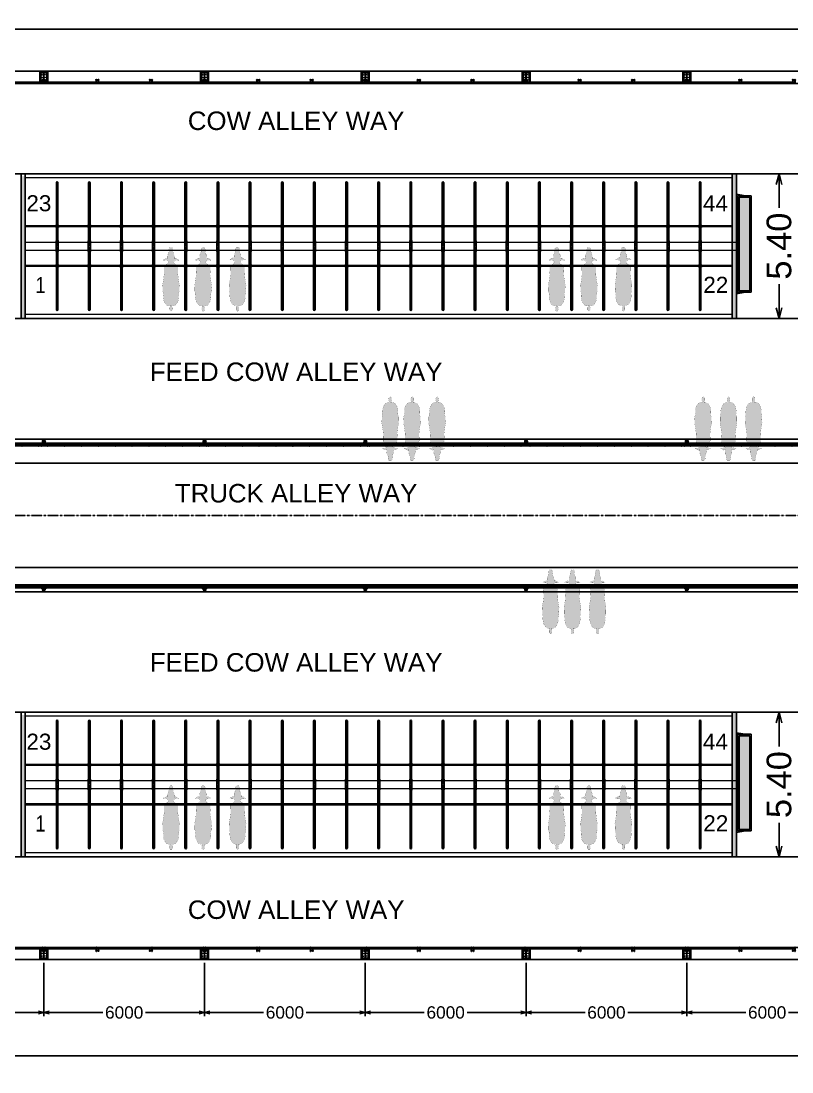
# Model space of a CAD drawing. Header units: millimetres. Extents: x -61993 to 642891, y -429158 to 50967.
# Drawn here: x 346543 to 375319, y -234146 to -194916 of the extents above; entities that cross this region are included whole.
import ezdxf

# ---------------------------------------------------------------- set-up
doc = ezdxf.new("R2010")
doc.units = ezdxf.units.MM
doc.linetypes.add('ACAD_ISO03W100', pattern=[30, 12, -18])
doc.linetypes.add('CENTER', pattern=[50.8, 31.75, -6.35, 6.35, -6.35])
for name, color, linetype, lineweight in [('0.00', 252, 'Continuous', 0), ('0.05', 40, 'Continuous', 5), ('0.09', 172, 'Continuous', 9), ('0.13', 10, 'Continuous', 13), ('WF 300 X 150', 43, 'Continuous', 0)]:
    doc.layers.add(name, color=color, linetype=linetype, lineweight=lineweight)
for name, color, linetype in [('Cow', 30, 'Continuous'), ('DIM', 1, 'Continuous'), ('headlock', 30, 'Continuous'), ('Pipa Galv', 1, 'Continuous'), ('Railing', 7, 'Continuous'), ('Steel', 152, 'Continuous'), ('TEXT', 152, 'Continuous'), ('tipis', 253, 'CENTER')]:
    doc.layers.add(name, color=color, linetype=linetype)
doc.styles.add('Arial', font='arial.ttf')
doc.styles.add('Arial Narrow', font='ARIALN.TTF')
doc.styles.add('SANSERIF23', font='sanss___.ttf', dxfattribs={"height": 2.3})
doc.dimstyles.new('Sagoe_2K3_m', dxfattribs={"dimscale": 25, "dimtxt": 2.3, "dimasz": 1, "dimexe": 0.7, "dimexo": 0.625, "dimtad": 0, "dimlfac": 0.001, "dimzin": 1, "dimdsep": 46, "dimtxsty": 'SANSERIF23', "dimblk": 'OPEN30', "dimcen": 1, "dimclrd": 1, "dimclre": 1, "dimclrt": 152, "dimadec": 0, "dimazin": 0, "dimtfac": 1, "dimtofl": 0, "dimtmove": 1, "dimatfit": 3, "dimfxl": 1, "dimarcsym": 0})
pattern_1 = [(45, (1363.141, -798.975), (-8.838835, 8.838835), []), (45, (1371.98, -798.975), (-8.838835, 8.838835), [15.625, -3.125, 0, -3.125])]

# ---------------------------------------------------------------- blocks, each defined once
blk = doc.blocks.new('_Open30')
at = {"color": 0, "linetype": 'ByBlock', "lineweight": -2}
for p, q in [((-1, 0.268), (0, 0)), ((0, 0), (-1, -0.268)), ((0, 0), (-1, 0))]:
    blk.add_line(p, q, dxfattribs=at)
blk = doc.blocks.new('*D72')
at = {"layer": 'Defpoints', "color": 0, "transparency": 16777216}
for p in [(341393, -229944), (347393, -229944), (347393, -231927)]:
    blk.add_point(p, dxfattribs=at)
at = {"layer": 'DIM', "color": 1, "lineweight": -2, "transparency": 16777216}
for p, q in [((341393, -230069), (341393, -232067)), ((347393, -230069), (347393, -232067)), ((341593, -231927), (343595, -231927)), ((347193, -231927), (345191, -231927))]:
    blk.add_line(p, q, dxfattribs=at)
at = {"layer": 'DIM', "color": 1, "lineweight": -2, "transparency": 16777216, "xscale": 200, "yscale": 200, "zscale": 200, "rotation": 180}
blk.add_blockref('_Open30', (341393, -231927), dxfattribs=at)
at = {"layer": 'DIM', "color": 1, "lineweight": -2, "transparency": 16777216, "xscale": 200, "yscale": 200, "zscale": 200}
blk.add_blockref('_Open30', (347393, -231927), dxfattribs=at)
at = {"layer": 'DIM', "color": 152, "transparency": 16777216, "insert": (344393, -231927), "char_height": 460, "attachment_point": 5, "style": 'SANSERIF23'}
blk.add_mtext('6000', dxfattribs=at)
blk = doc.blocks.new('*D71')
at = {"layer": 'Defpoints', "color": 0, "transparency": 16777216}
for p in [(347393, -229944), (353393, -229944), (353393, -231927)]:
    blk.add_point(p, dxfattribs=at)
at = {"layer": 'DIM', "color": 1, "lineweight": -2, "transparency": 16777216}
for p, q in [((347393, -230069), (347393, -232067)), ((353393, -230069), (353393, -232067)), ((347593, -231927), (349595, -231927)), ((353193, -231927), (351191, -231927))]:
    blk.add_line(p, q, dxfattribs=at)
at = {"layer": 'DIM', "color": 1, "lineweight": -2, "transparency": 16777216, "xscale": 200, "yscale": 200, "zscale": 200, "rotation": 180}
blk.add_blockref('_Open30', (347393, -231927), dxfattribs=at)
at = {"layer": 'DIM', "color": 1, "lineweight": -2, "transparency": 16777216, "xscale": 200, "yscale": 200, "zscale": 200}
blk.add_blockref('_Open30', (353393, -231927), dxfattribs=at)
at = {"layer": 'DIM', "color": 152, "transparency": 16777216, "insert": (350393, -231927), "char_height": 460, "attachment_point": 5, "style": 'SANSERIF23'}
blk.add_mtext('6000', dxfattribs=at)
blk = doc.blocks.new('*D70')
at = {"layer": 'Defpoints', "color": 0, "transparency": 16777216}
for p in [(353393, -229944), (359393, -229944), (359393, -231927)]:
    blk.add_point(p, dxfattribs=at)
at = {"layer": 'DIM', "color": 1, "lineweight": -2, "transparency": 16777216}
for p, q in [((353393, -230069), (353393, -232067)), ((359393, -230069), (359393, -232067)), ((353593, -231927), (355595, -231927)), ((359193, -231927), (357191, -231927))]:
    blk.add_line(p, q, dxfattribs=at)
at = {"layer": 'DIM', "color": 1, "lineweight": -2, "transparency": 16777216, "xscale": 200, "yscale": 200, "zscale": 200, "rotation": 180}
blk.add_blockref('_Open30', (353393, -231927), dxfattribs=at)
at = {"layer": 'DIM', "color": 1, "lineweight": -2, "transparency": 16777216, "xscale": 200, "yscale": 200, "zscale": 200}
blk.add_blockref('_Open30', (359393, -231927), dxfattribs=at)
at = {"layer": 'DIM', "color": 152, "transparency": 16777216, "insert": (356393, -231927), "char_height": 460, "attachment_point": 5, "style": 'SANSERIF23'}
blk.add_mtext('6000', dxfattribs=at)
blk = doc.blocks.new('*D69')
at = {"layer": 'Defpoints', "color": 0, "transparency": 16777216}
for p in [(359393, -229944), (365393, -229944), (365393, -231927)]:
    blk.add_point(p, dxfattribs=at)
at = {"layer": 'DIM', "color": 1, "lineweight": -2, "transparency": 16777216}
for p, q in [((359393, -230069), (359393, -232067)), ((365393, -230069), (365393, -232067)), ((359593, -231927), (361595, -231927)), ((365193, -231927), (363191, -231927))]:
    blk.add_line(p, q, dxfattribs=at)
at = {"layer": 'DIM', "color": 1, "lineweight": -2, "transparency": 16777216, "xscale": 200, "yscale": 200, "zscale": 200, "rotation": 180}
blk.add_blockref('_Open30', (359393, -231927), dxfattribs=at)
at = {"layer": 'DIM', "color": 1, "lineweight": -2, "transparency": 16777216, "xscale": 200, "yscale": 200, "zscale": 200}
blk.add_blockref('_Open30', (365393, -231927), dxfattribs=at)
at = {"layer": 'DIM', "color": 152, "transparency": 16777216, "insert": (362393, -231927), "char_height": 460, "attachment_point": 5, "style": 'SANSERIF23'}
blk.add_mtext('6000', dxfattribs=at)
blk = doc.blocks.new('*D68')
at = {"layer": 'Defpoints', "color": 0, "transparency": 16777216}
for p in [(365393, -229944), (371393, -229944), (371393, -231927)]:
    blk.add_point(p, dxfattribs=at)
at = {"layer": 'DIM', "color": 1, "lineweight": -2, "transparency": 16777216}
for p, q in [((365393, -230069), (365393, -232067)), ((371393, -230069), (371393, -232067)), ((365593, -231927), (367595, -231927)), ((371193, -231927), (369191, -231927))]:
    blk.add_line(p, q, dxfattribs=at)
at = {"layer": 'DIM', "color": 1, "lineweight": -2, "transparency": 16777216, "xscale": 200, "yscale": 200, "zscale": 200, "rotation": 180}
blk.add_blockref('_Open30', (365393, -231927), dxfattribs=at)
at = {"layer": 'DIM', "color": 1, "lineweight": -2, "transparency": 16777216, "xscale": 200, "yscale": 200, "zscale": 200}
blk.add_blockref('_Open30', (371393, -231927), dxfattribs=at)
at = {"layer": 'DIM', "color": 152, "transparency": 16777216, "insert": (368393, -231927), "char_height": 460, "attachment_point": 5, "style": 'SANSERIF23'}
blk.add_mtext('6000', dxfattribs=at)
blk = doc.blocks.new('*D67')
at = {"layer": 'Defpoints', "color": 0, "transparency": 16777216}
for p in [(371393, -229944), (377393, -229944), (377393, -231927)]:
    blk.add_point(p, dxfattribs=at)
at = {"layer": 'DIM', "color": 1, "lineweight": -2, "transparency": 16777216}
for p, q in [((371393, -230069), (371393, -232067)), ((377393, -230069), (377393, -232067)), ((371593, -231927), (373595, -231927)), ((377193, -231927), (375191, -231927))]:
    blk.add_line(p, q, dxfattribs=at)
at = {"layer": 'DIM', "color": 1, "lineweight": -2, "transparency": 16777216, "xscale": 200, "yscale": 200, "zscale": 200, "rotation": 180}
blk.add_blockref('_Open30', (371393, -231927), dxfattribs=at)
at = {"layer": 'DIM', "color": 1, "lineweight": -2, "transparency": 16777216, "xscale": 200, "yscale": 200, "zscale": 200}
blk.add_blockref('_Open30', (377393, -231927), dxfattribs=at)
at = {"layer": 'DIM', "color": 152, "transparency": 16777216, "insert": (374393, -231927), "char_height": 460, "attachment_point": 5, "style": 'SANSERIF23'}
blk.add_mtext('6000', dxfattribs=at)
blk = doc.blocks.new('*D74')
at = {"layer": 'Defpoints', "color": 0, "transparency": 16777216}
for p in [(341393, -231532), (443393, -231532), (443393, -233543)]:
    blk.add_point(p, dxfattribs=at)
at = {"layer": 'DIM', "color": 1, "lineweight": -2, "transparency": 16777216}
for p, q in [((341393, -231782), (341393, -233823)), ((443393, -231782), (443393, -233823)), ((341793, -233543), (390133, -233543)), ((442993, -233543), (394653, -233543))]:
    blk.add_line(p, q, dxfattribs=at)
at = {"layer": 'DIM', "color": 1, "lineweight": -2, "transparency": 16777216, "xscale": 400, "yscale": 400, "zscale": 400, "rotation": 180}
blk.add_blockref('_Open30', (341393, -233543), dxfattribs=at)
at = {"layer": 'DIM', "color": 1, "lineweight": -2, "transparency": 16777216, "xscale": 400, "yscale": 400, "zscale": 400}
blk.add_blockref('_Open30', (443393, -233543), dxfattribs=at)
at = {"layer": 'DIM', "color": 152, "transparency": 16777216, "insert": (392393, -233543), "char_height": 920, "attachment_point": 5, "style": 'SANSERIF23'}
blk.add_mtext('102000', dxfattribs=at)
blk = doc.blocks.new('*D50')
at = {"layer": 'Defpoints', "color": 0, "transparency": 16777216}
for p in [(473393, -195217), (341393, -196794), (473393, -196794)]:
    blk.add_point(p, dxfattribs=at)
at = {"layer": 'DIM', "color": 1, "lineweight": -2, "transparency": 16777216}
for p, q in [((341393, -196669), (341393, -195077)), ((341593, -195217), (406263, -195217)), ((473193, -195217), (408523, -195217)), ((473393, -196669), (473393, -195077))]:
    blk.add_line(p, q, dxfattribs=at)
at = {"layer": 'DIM', "color": 1, "lineweight": -2, "transparency": 16777216, "xscale": 200, "yscale": 200, "zscale": 200, "rotation": 180}
blk.add_blockref('_Open30', (341393, -195217), dxfattribs=at)
at = {"layer": 'DIM', "color": 1, "lineweight": -2, "transparency": 16777216, "xscale": 200, "yscale": 200, "zscale": 200}
blk.add_blockref('_Open30', (473393, -195217), dxfattribs=at)
at = {"layer": 'DIM', "color": 152, "transparency": 16777216, "insert": (407393, -195217), "char_height": 460, "attachment_point": 5, "style": 'SANSERIF23'}
blk.add_mtext('132000', dxfattribs=at)
blk = doc.blocks.new('Steel Column')
at = {"layer": 'Steel'}
blk.add_lwpolyline([(150, -225), (150, 225), (-150, 225), (-150, -225)], close=True, dxfattribs=at)
blk = doc.blocks.new('*U147')
blk.add_blockref('Steel Column', (0, 0))
blk = doc.blocks.new('*U140')
at = {"color": 0, "linetype": 'ByBlock', "lineweight": -2, "transparency": 16777216}
for p in [(6000, 0), (12000, 0), (18000, 0), (24000, 0), (30000, 0), (6000, -32700), (12000, -32700), (18000, -32700), (24000, -32700), (30000, -32700)]:
    blk.add_blockref('*U147', p, dxfattribs=at)
blk = doc.blocks.new('double_divider')
at = {"color": 94}
for p, q in [((-50, 754), (50, 754)), ((-50, 726), (50, 726)), ((-50, -726), (50, -726)), ((-50, -754), (50, -754))]:
    blk.add_line(p, q, dxfattribs=at)
at = {"color": 150}
for p, q in [((-30, -1269), (-30, -128)), ((30, -1269), (30, -128))]:
    blk.add_line(p, q, dxfattribs=at)
for points in [[(30, 40), (30, 2370, 1), (-30, 2370), (-30, 40)], [(30, -40), (30, -2370, -1), (-30, -2370), (-30, -40)]]:
    blk.add_lwpolyline(points, format="xyb", dxfattribs=at)
at = {"color": 94}
for points in [[(-30, 690), (30, 690, 0.414214), (50, 710), (50, 770, 0.414214), (30, 790), (-30, 790, 0.414214), (-50, 770), (-50, 710, 0.414214)], [(-30, -690), (30, -690, -0.414214), (50, -710), (50, -770, -0.414214), (30, -790), (-30, -790, -0.414214), (-50, -770), (-50, -710, -0.414214)]]:
    blk.add_lwpolyline(points, format="xyb", close=True, dxfattribs=at)
at = {"color": 42}
for points in [[(-29, 780), (-34, 782), (-38, 780), (-38, 775), (-34, 772), (-29, 775)], [(-29, 700), (-34, 698), (-38, 700), (-38, 705), (-34, 708), (-29, 705)], [(29, 780), (34, 782), (38, 780), (38, 775), (34, 772), (29, 775)], [(29, 700), (34, 698), (38, 700), (38, 705), (34, 708), (29, 705)], [(10, 94), (0, 89), (-10, 94), (-10, 106), (0, 111), (10, 106)], [(10, -106), (0, -111), (-10, -106), (-10, -94), (0, -89), (10, -94)], [(-29, -700), (-34, -698), (-38, -700), (-38, -705), (-34, -708), (-29, -705)], [(-29, -780), (-34, -782), (-38, -780), (-38, -775), (-34, -772), (-29, -775)], [(29, -700), (34, -698), (38, -700), (38, -705), (34, -708), (29, -705)], [(29, -780), (34, -782), (38, -780), (38, -775), (34, -772), (29, -775)]]:
    blk.add_lwpolyline(points, close=True, dxfattribs=at)
blk.add_lwpolyline([(-38, -200), (-38, 200), (38, 200), (38, -200)], close=True)
at = {"color": 6}
blk.add_lwpolyline([(-38, -200), (-38, 200), (38, 200), (38, -200)], close=True, dxfattribs=at)
at = {"color": 150}
for points in [[(-30, 40), (30, 40)], [(-30, -40), (30, -40)]]:
    blk.add_lwpolyline(points, dxfattribs=at)
at = {"color": 42}
for centre, radius in [((-34, 777), 2.5), ((-34, 703), 2.5), ((34, 777), 2.5), ((34, 703), 2.5), ((0, 100), 7), ((0, 100), 7), ((0, -100), 7), ((0, -100), 7), ((-34, -703), 2.5), ((-34, -777), 2.5), ((34, -703), 2.5), ((34, -777), 2.5)]:
    blk.add_circle(centre, radius, dxfattribs=at)
at = {"layer": '0.00'}
blk.add_lwpolyline([(-50, -50), (50, -50), (50, 50), (-50, 50)], close=True, dxfattribs=at)
blk = doc.blocks.new('*U25')
at = {"true_color": 0x636466}
h = blk.add_hatch(color=251, dxfattribs=at)
h.dxf.hatch_style = 1
h.paths.add_polyline_path([(0, 5300), (150, 5300), (150, 0), (0, 0)])
h = blk.add_hatch(color=251, dxfattribs=at)
h.dxf.hatch_style = 1
h.paths.add_polyline_path([(26700, 5400), (26550, 5400), (26550, 0), (26700, 0)])
for points in [[(150, 0), (0, 0), (0, 5400), (150, 5400)], [(150, 0), (0, 0), (0, 5400), (150, 5400)], [(26550, 0), (26700, 0), (26700, 5400), (26550, 5400)], [(26550, 0), (26700, 0), (26700, 5400), (26550, 5400)]]:
    blk.add_lwpolyline(points, close=True)
at = {"layer": '0.05'}
for points in [[(150, 2850), (26700, 2850)], [(150, 2850), (26700, 2850)], [(150, 2550), (26700, 2550)], [(150, 2550), (26700, 2550)]]:
    blk.add_lwpolyline(points, dxfattribs=at)
at = {"layer": '0.13'}
for p, q in [((26550, 5400), (150, 5400)), ((26550, 5400), (150, 5400)), ((26550, 5250), (150, 5250)), ((26550, 5250), (150, 5250)), ((26550, 150), (150, 150)), ((26550, 150), (150, 150)), ((26550, 0), (150, 0)), ((26550, 0), (150, 0))]:
    blk.add_line(p, q, dxfattribs=at)
for points in [[(0, 0), (0, 5400)], [(0, 0), (0, 5400)], [(150, 150), (150, 5250)], [(150, 150), (150, 5250)], [(26550, 150), (26550, 5250)], [(26550, 150), (26550, 5250)], [(26700, 0), (26700, 5400)], [(26700, 0), (26700, 5400)]]:
    blk.add_lwpolyline(points, dxfattribs=at)
at = {"layer": 'Railing'}
for points in [[(150, 3456), (26550, 3456)], [(150, 3456), (26550, 3456)], [(26550, 3428), (150, 3428)], [(26550, 3428), (150, 3428)], [(26550, 1976), (150, 1976)], [(26550, 1976), (150, 1976)], [(150, 1948), (26550, 1948)], [(150, 1948), (26550, 1948)]]:
    blk.add_lwpolyline(points, dxfattribs=at)
for p in [(1350, 2702), (2550, 2702), (3750, 2702), (4950, 2702), (6150, 2702), (7350, 2702), (8550, 2702), (9750, 2702), (10950, 2702), (12150, 2702), (13350, 2702), (14550, 2702), (15750, 2702), (16950, 2702), (18150, 2702), (19350, 2702), (20550, 2702), (21750, 2702), (22950, 2702), (24150, 2702), (25350, 2702)]:
    blk.add_blockref('double_divider', p)
at = {"layer": 'TEXT', "insert": (728, 1248), "char_height": 600, "attachment_point": 5, "style": 'Arial Narrow'}
blk.add_mtext_dynamic_manual_height_columns('1', width=311.83, gutter_width=0.7, heights=[0], dxfattribs=at)
at = {"layer": 'TEXT', "style": 'Arial'}
for tag, p in [('N2', (201, 4001)), ('N3', (25453, 3998)), ('N1', (25467, 956))]:
    blk.add_attdef(tag, p, '', height=600, dxfattribs=at)
blk = doc.blocks.new('Wa-flat-10')
blk.add_hatch(color=151).paths.add_polyline_path([(-50, -1750), (-50, 1750), (-450, 1750), (-450, -1750)])
at = {"color": 7}
for p, q in [((-500, -1800), (-500, 1800)), ((-500, 1800), (0, 1800)), ((-450, 1750), (-50, 1750)), ((-450, 1750), (-450, -1750)), ((40, 1860), (-273, 1800)), ((-50, -1750), (-50, 1750)), ((0, 1800), (0, 0)), ((0, -1800), (0, 0)), ((-500, -1800), (0, -1800)), ((-450, -1750), (-50, -1750)), ((40, -1860), (-273, -1800))]:
    blk.add_line(p, q, dxfattribs=at)
for points in [[(0, 1790), (40, 1790), (40, 1780), (0, 1780)], [(0, -1790), (40, -1790), (40, -1780), (0, -1780)]]:
    blk.add_lwpolyline(points, dxfattribs=at)
for points in [[(50, 1710), (40, 1710), (40, 1860), (50, 1860)], [(50, -1710), (40, -1710), (40, -1860), (50, -1860)]]:
    blk.add_lwpolyline(points, close=True, dxfattribs=at)
blk = doc.blocks.new('Headlock Post')
at = {"color": 42}
for p, q in [((-87, 105), (-87, 113)), ((-87, 105), (-71, 105)), ((-84, 105), (-84, 113)), ((-83, 185), (-83, 121)), ((-83, 97), (-83, 105)), ((-75, 97), (-83, 97)), ((-75, 185), (-75, 121)), ((-75, 105), (-75, 97)), ((-74, 105), (-74, 113)), ((-71, 105), (-71, 113)), ((-50, 54), (-50, 46)), ((-50, 54), (-34, 54)), ((-47, 54), (-47, 46)), ((-46, 62), (-46, 54)), ((-38, 62), (-46, 62)), ((-38, 54), (-38, 62)), ((-37, 54), (-37, 46)), ((-34, 54), (-34, 46)), ((34, 54), (34, 46)), ((50, 54), (34, 54)), ((37, 54), (37, 46)), ((38, 54), (38, 62)), ((38, 62), (46, 62)), ((46, 62), (46, 54)), ((47, 54), (47, 46)), ((50, 54), (50, 46)), ((71, 105), (71, 113)), ((87, 105), (71, 105)), ((74, 105), (74, 113)), ((75, 185), (75, 121)), ((75, 105), (75, 97)), ((75, 97), (83, 97)), ((83, 185), (83, 121)), ((83, 97), (83, 105)), ((84, 105), (84, 113)), ((87, 105), (87, 113))]:
    blk.add_line(p, q, dxfattribs=at)
at = {"color": 42, "linetype": 'ACAD_ISO03W100', "ltscale": 0.01}
for p, q in [((-83, 113), (-83, 121)), ((-75, 113), (-75, 121)), ((75, 113), (75, 121)), ((83, 113), (83, 121))]:
    blk.add_line(p, q, dxfattribs=at)
at = {"color": 6}
for points in [[(-99, 113), (-99, 121), (99, 121), (99, 113)], [(-70, 38), (-70, 46), (70, 46), (70, 38)]]:
    blk.add_lwpolyline(points, close=True, dxfattribs=at)
at = {"color": 42}
for points in [[(-46, 38), (-46, 0, 0.999992), (46, 0), (46, 38)], [(-38, 38), (-38, 0, 1), (38, 0), (38, 38)]]:
    blk.add_lwpolyline(points, format="xyb", dxfattribs=at)
for centre in [(-79, 185), (79, 185)]:
    blk.add_arc(centre, 4, 0, 180, dxfattribs=at)
at = {"layer": 'Pipa Galv'}
for p, q in [((-30, 75), (-30, 113)), ((-30, 46), (-30, 113)), ((30, 75), (30, 113)), ((30, 46), (30, 113))]:
    blk.add_line(p, q, dxfattribs=at)
for radius in [38.1, 32]:
    blk.add_circle((0, 0), radius, dxfattribs=at)
blk = doc.blocks.new('headlockpart')
at = {"layer": 'headlock'}
for p, q in [((30, 68), (0, 68)), ((0, 63), (0, 68)), ((1303, 63), (0, 63)), ((0, 10), (0, 15)), ((1303, 15), (0, 15)), ((30, 10), (0, 10)), ((7, 70), (6, 69)), ((8, 8), (6, 9)), ((8, 70), (7, 70)), ((23, 68), (7, 68)), ((7, 15), (7, 63)), ((23, 63), (7, 63)), ((23, 15), (7, 15)), ((7, 10), (23, 10)), ((8, 76), (8, 76)), ((8, 70), (8, 76)), ((8, 76), (8, 76)), ((21, 76), (8, 76)), ((15, 70), (8, 70)), ((8, 8), (8, 2)), ((8, 2), (8, 2)), ((9, 2), (8, 2)), ((9, 2), (21, 2)), ((15, 70), (15, 76)), ((21, 70), (15, 70)), ((15, 8), (15, 2)), ((21, 76), (21, 76)), ((21, 2), (21, 2)), ((21, 70), (21, 76)), ((21, 76), (21, 76)), ((23, 70), (21, 70)), ((21, 8), (24, 9)), ((21, 8), (21, 2)), ((21, 2), (21, 2)), ((23, 70), (24, 69)), ((23, 15), (23, 63)), ((30, 63), (30, 68)), ((30, 10), (30, 15)), ((43, 15), (43, 63)), ((43, 47), (477, 47)), ((477, 31), (43, 31)), ((84, 31), (405, 31)), ((637, 63), (489, 63)), ((489, 16), (637, 16)), ((533, 15), (518, 15)), ((533, 15), (518, 15)), ((660, 68), (630, 68)), ((630, 63), (630, 68)), ((630, 10), (630, 15)), ((660, 10), (630, 10)), ((1160, 15), (635, 15)), ((637, 70), (636, 69)), ((653, 68), (636, 68)), ((636, 10), (653, 10)), ((638, 8), (636, 9)), ((638, 70), (637, 70)), ((637, 15), (637, 63)), ((653, 63), (637, 63)), ((653, 15), (637, 15)), ((638, 76), (638, 76)), ((638, 70), (638, 76)), ((638, 76), (638, 76)), ((651, 76), (638, 76)), ((645, 70), (638, 70)), ((638, 8), (638, 2)), ((638, 2), (638, 2)), ((639, 2), (638, 2)), ((639, 2), (651, 2)), ((645, 70), (645, 76)), ((651, 70), (645, 70)), ((645, 8), (645, 2)), ((651, 70), (651, 76)), ((651, 76), (651, 76)), ((651, 76), (651, 76)), ((652, 70), (651, 70)), ((651, 8), (653, 9)), ((651, 8), (651, 2)), ((651, 2), (651, 2)), ((651, 2), (651, 2)), ((652, 70), (653, 69)), ((653, 15), (653, 63)), ((660, 63), (660, 68)), ((660, 10), (660, 15)), ((673, 15), (673, 63)), ((673, 47), (1106, 47)), ((673, 31), (1106, 31)), ((1266, 63), (1118, 63)), ((1118, 16), (1266, 16)), ((1162, 15), (1147, 15)), ((1162, 15), (1147, 15)), ((1289, 68), (1259, 68)), ((1259, 63), (1259, 68)), ((1259, 10), (1259, 15)), ((1289, 10), (1259, 10)), ((1267, 70), (1266, 69)), ((1283, 68), (1266, 68)), ((1266, 15), (1266, 63)), ((1282, 63), (1266, 63)), ((1282, 15), (1266, 15)), ((1266, 10), (1283, 10)), ((1268, 8), (1266, 9)), ((1268, 70), (1267, 70)), ((1268, 76), (1268, 76)), ((1268, 70), (1268, 76)), ((1268, 76), (1268, 76)), ((1281, 76), (1268, 76)), ((1274, 70), (1268, 70)), ((1268, 8), (1268, 2)), ((1268, 2), (1268, 2)), ((1269, 2), (1268, 2)), ((1269, 2), (1280, 2)), ((1274, 70), (1274, 76)), ((1281, 70), (1274, 70)), ((1274, 8), (1274, 2)), ((1280, 2), (1281, 2)), ((1281, 70), (1281, 76)), ((1281, 76), (1281, 76)), ((1281, 76), (1281, 76)), ((1282, 70), (1281, 70)), ((1281, 8), (1283, 9)), ((1281, 8), (1281, 2)), ((1281, 2), (1281, 2)), ((1282, 70), (1283, 69)), ((1282, 15), (1282, 63)), ((1289, 63), (1289, 68)), ((1289, 10), (1289, 15)), ((1303, 15), (1303, 63))]:
    blk.add_line(p, q, dxfattribs=at)
at = {"layer": 'headlock', "linetype": 'CENTER', "ltscale": 0.01}
for p, q in [((15, 0), (15, 81)), ((645, 0), (645, 81)), ((1274, 0), (1274, 81))]:
    blk.add_line(p, q, dxfattribs=at)
at = {"layer": 'headlock', "ltscale": 0.001}
for p, q in [((477, 28), (477, 51)), ((1106, 28), (1106, 51))]:
    blk.add_line(p, q, dxfattribs=at)
at = {"layer": 'headlock'}
for centre, radius, start, end in [((7, 69), 0.6, 115, 270), ((7, 9), 0.6, 90, 245), ((23, 69), 0.6, 270, 65), ((23, 9), 0.6, 295, 90), ((489, 51), 12, 90, 180), ((489, 28), 12, 180, 270), ((636, 69), 0.6, 115, 270), ((636, 9), 0.6, 90, 245), ((653, 69), 0.6, 270, 65), ((653, 9), 0.6, 295, 90), ((1118, 51), 12, 90, 180), ((1118, 28), 12, 180, 270), ((1266, 9), 0.6, 90, 245), ((1266, 69), 0.6, 115, 270), ((1283, 69), 0.6, 270, 65), ((1283, 9), 0.6, 295, 90)]:
    blk.add_arc(centre, radius, start, end, dxfattribs=at)
for points, weights in [([(8, 76), (12, 77), (15, 76)], [1, 1.15470053838, 1]), ([(8, 8), (12, 7), (15, 8)], [1.08180853477, 1.24916489753, 1.08180853477]), ([(8, 2), (12, 2), (15, 2)], [1, 1.15470053838, 1]), ([(15, 76), (18, 77), (21, 76)], [1, 1.15470053838, 1]), ([(15, 8), (18, 7), (21, 8)], [1.08180853477, 1.24916489753, 1.08180853477]), ([(15, 2), (18, 2), (21, 2)], [1, 1.15470053838, 1]), ([(638, 76), (641, 77), (645, 76)], [1, 1.15470053838, 1]), ([(638, 8), (641, 7), (645, 8)], [1.08180853477, 1.24916489753, 1.08180853477]), ([(638, 2), (641, 2), (645, 2)], [1, 1.15470053838, 1]), ([(645, 76), (648, 77), (651, 76)], [1, 1.15470053838, 1]), ([(645, 8), (648, 7), (651, 8)], [1.08180853477, 1.24916489753, 1.08180853477]), ([(645, 2), (648, 2), (651, 2)], [1, 1.15470053838, 1]), ([(1268, 76), (1271, 77), (1274, 76)], [1, 1.15470053838, 1]), ([(1268, 8), (1271, 7), (1274, 8)], [1.08180853477, 1.24916489753, 1.08180853477]), ([(1268, 2), (1271, 2), (1274, 2)], [1, 1.15470053838, 1]), ([(1274, 76), (1278, 77), (1281, 76)], [1, 1.15470053838, 1]), ([(1274, 8), (1278, 7), (1281, 8)], [1.08180853477, 1.24916489753, 1.08180853477]), ([(1274, 2), (1278, 2), (1281, 2)], [1, 1.15470053838, 1])]:
    blk.add_rational_spline(points, weights, degree=2, dxfattribs=at)
blk = doc.blocks.new('*U204')
at = {"layer": '0.00'}
blk.add_blockref('headlockpart', (-689, -40), dxfattribs=at)
blk = doc.blocks.new('*U205')
at = {"color": 0, "linetype": 'ByBlock', "lineweight": -2, "transparency": 16777216}
for p in [(0, 0), (1259, 0), (2519, 0), (3778, 0)]:
    blk.add_blockref('*U204', p, dxfattribs=at)
blk = doc.blocks.new('Headlock+POST')
at = {"layer": 'Pipa Galv'}
for points in [[(-83, 180), (6083, 180)], [(6083, 121), (-83, 121)]]:
    blk.add_lwpolyline(points, dxfattribs=at)
for name, p in [('Headlock Post', (0, 0)), ('*U205', (821, 151)), ('Headlock Post', (6000, 0))]:
    blk.add_blockref(name, p)
at = {"layer": '0.00'}
blk.add_blockref('headlockpart', (4540, 111), dxfattribs=at)
blk = doc.blocks.new('cow top')
h = blk.add_hatch(color=0)
h.dxf.hatch_style = 1
h.paths.add_polyline_path([(134.90334, -498.98442), (121.50402, -508.63428), (95.37396, -520.52088), (100.37544, -552.6675), (115.60956, -594.88836), (136.21674, -616.14498), (166.2804, -632.74332), (199.79718, -646.63566), (238.35834, -673.26534), (264.77022, -736.758), (265.05798, -837.00936), (255.69522, -1030.01316), (262.2807, -1044.65724), (274.38378, -1152.74808), (274.0056, -1151.10072), (292.71264, -1281.34512), (317.8923, -1411.54728), (308.95788, -1528.5369), (309.73206, -1637.35836), (282.4074, -1713.7329), (281.26824, -1740.23652), (283.62906, -1751.78454), (290.88708, -1783.86516), (289.8423, -1813.3236), (287.42076, -1874.45082), (275.79618, -1936.69146), (263.67198, -2003.30922), (238.77216, -2051.61066), (228.59826, -2066.8362), (216.0345, -2089.18644), (172.94508, -2149.55598), (141.7548, -2155.90716), (124.51626, -2167.45188), (115.8465, -2169.23652), (100.7589, -2174.4657), (86.56296, -2180.36016), (57.69852, -2186.02164), (17.89656, -2180.08428), (52.41852, -2240.71782), (55.71852, -2281.49196), (51.85818, -2334.2517), (40.94838, -2351.0256), (26.48052, -2368.70766), (5.20212, -2385.5964), (-5.18232, -2384.10414), (-26.46072, -2367.2154), (-40.92858, -2349.53334), (-51.83838, -2332.7601), (-55.69872, -2280.00036), (-56.43924, -2266.55286), (-52.39938, -2239.22622), (-17.87676, -2178.59202), (-57.67872, -2184.53004), (-86.54316, -2178.86856), (-100.7391, -2172.97344), (-115.8267, -2167.74426), (-124.49646, -2165.96028), (-141.735, -2154.41556), (-172.92528, -2148.06438), (-216.0147, -2087.69484), (-228.57846, -2065.34394), (-238.75236, -2050.11906), (-263.65218, -2001.81696), (-275.77638, -1935.19986), (-287.40096, -1872.95922), (-289.8225, -1811.83134), (-290.86728, -1782.37356), (-283.60926, -1750.29294), (-288.66816, -1712.2182), (-309.71226, -1635.8661), (-308.93808, -1527.0453), (-317.8725, -1410.05568), (-292.69284, -1279.85352), (-274.36398, -1151.25582), (-273.9858, -1149.60846), (-262.2609, -1043.16498), (-255.67476, -1028.52156), (-265.03818, -835.5171), (-264.75042, -735.2664), (-238.33854, -671.77374), (-199.77738, -645.1434), (-166.2606, -631.25106), (-136.19694, -614.65272), (-108.6228, -572.65098), (-100.35564, -551.17524), (-93.50022, -533.38362), (-104.75784, -515.01912), (-121.48422, -507.14268), (-138.89964, -494.6007), (-154.2123, -484.28226), (-182.23326, -476.63154), (-202.31442, -477.4077), (-244.02708, -475.91412), (-270.36504, -470.44602), (-293.57724, -473.7249), (-293.2545, -463.3002), (-283.37628, -454.03248), (-278.23026, -450.59586), (-252.23946, -439.35738), (-230.4918, -427.95324), (-210.85086, -414.32688), (-186.08502, -398.277), (-169.21476, -394.54998), (-123.79752, -419.84646), (-130.80276, -408.77034), (-133.21902, -393.73752), (-130.38564, -358.74696), (-129.37122, -327.3534), (-124.16514, -309.57828), (-128.48352, -296.43306), (-126.12402, -281.84244), (-124.26084, -275.28072), (-121.56936, -267.37524), (-117.60276, -263.11824), (-111.01332, -260.50068), (-101.37534, -228.12966), (-78.16314, -164.15982), (-71.41794, -130.00086), (-80.83284, -82.89006), (-75.27102, -61.67172), (-68.74032, -44.18568), (-64.83774, -35.84988), (-61.96872, -28.0137), (-53.38938, -10.5501), (-37.63254, 2.38392), (-21.8559, 8.00844), (0, 0), (21.8757, 6.51618), (37.65234, 0.89232), (53.40918, -12.0417), (61.98852, -29.5053), (68.76012, -45.67728), (75.29082, -63.16332), (80.85264, -84.38166), (73.92132, -110.76714), (71.00544, -142.21152), (87.20448, -211.992), (97.60806, -235.92228), (102.62736, -255.31638), (107.85588, -260.5515), (117.62256, -264.60984), (121.58916, -268.86684), (124.28064, -276.77232), (126.14382, -283.33404), (128.50332, -297.92466), (123.453, -314.89458), (129.87942, -349.00338), (133.23882, -395.22912), (130.82256, -410.26194), (125.84946, -420.20616), (161.84982, -400.93416), (169.23456, -396.04158), (186.10482, -399.7686), (210.87066, -415.81848), (230.51226, -429.44484), (253.15488, -440.33286), (273.5502, -451.38852), (293.2743, -464.7918), (293.59704, -475.2165), (270.38484, -471.93762), (244.04688, -477.40572), (202.33422, -478.8993), (182.25306, -478.12314), (154.2321, -485.77452), (138.91944, -496.0923)])
at = {"color": 0, "const_width": 4.179}
blk.add_lwpolyline([(134.90334, -498.98442), (121.50402, -508.63428), (95.37396, -520.52088), (100.37544, -552.6675), (115.60956, -594.88836), (136.21674, -616.14498), (166.2804, -632.74332), (199.79718, -646.63566), (238.35834, -673.26534), (264.77022, -736.758), (265.05798, -837.00936), (255.69522, -1030.01316), (262.2807, -1044.65724), (274.38378, -1152.74808), (274.0056, -1151.10072), (292.71264, -1281.34512), (317.8923, -1411.54728), (308.95788, -1528.5369), (309.73206, -1637.35836), (282.4074, -1713.7329), (281.26824, -1740.23652), (283.62906, -1751.78454), (290.88708, -1783.86516), (289.8423, -1813.3236), (287.42076, -1874.45082), (275.79618, -1936.69146), (263.67198, -2003.30922), (238.77216, -2051.61066), (228.59826, -2066.8362), (216.0345, -2089.18644), (172.94508, -2149.55598), (141.7548, -2155.90716), (124.51626, -2167.45188), (115.8465, -2169.23652), (100.7589, -2174.4657), (86.56296, -2180.36016), (57.69852, -2186.02164), (17.89656, -2180.08428), (52.41852, -2240.71782), (55.71852, -2281.49196), (51.85818, -2334.2517), (40.94838, -2351.0256), (26.48052, -2368.70766), (5.20212, -2385.5964), (-5.18232, -2384.10414), (-26.46072, -2367.2154), (-40.92858, -2349.53334), (-51.83838, -2332.7601), (-55.69872, -2280.00036), (-56.43924, -2266.55286), (-52.39938, -2239.22622), (-17.87676, -2178.59202), (-57.67872, -2184.53004), (-86.54316, -2178.86856), (-100.7391, -2172.97344), (-115.8267, -2167.74426), (-124.49646, -2165.96028), (-141.735, -2154.41556), (-172.92528, -2148.06438), (-216.0147, -2087.69484), (-228.57846, -2065.34394), (-238.75236, -2050.11906), (-263.65218, -2001.81696), (-275.77638, -1935.19986), (-287.40096, -1872.95922), (-289.8225, -1811.83134), (-290.86728, -1782.37356), (-283.60926, -1750.29294), (-288.66816, -1712.2182), (-309.71226, -1635.8661), (-308.93808, -1527.0453), (-317.8725, -1410.05568), (-292.69284, -1279.85352), (-274.36398, -1151.25582), (-273.9858, -1149.60846), (-262.2609, -1043.16498), (-255.67476, -1028.52156), (-265.03818, -835.5171), (-264.75042, -735.2664), (-238.33854, -671.77374), (-199.77738, -645.1434), (-166.2606, -631.25106), (-136.19694, -614.65272), (-108.6228, -572.65098), (-100.35564, -551.17524), (-93.50022, -533.38362), (-104.75784, -515.01912), (-121.48422, -507.14268), (-138.89964, -494.6007), (-154.2123, -484.28226), (-182.23326, -476.63154), (-202.31442, -477.4077), (-244.02708, -475.91412), (-270.36504, -470.44602), (-293.57724, -473.7249), (-293.2545, -463.3002), (-283.37628, -454.03248), (-278.23026, -450.59586), (-252.23946, -439.35738), (-230.4918, -427.95324), (-210.85086, -414.32688), (-186.08502, -398.277), (-169.21476, -394.54998), (-123.79752, -419.84646), (-130.80276, -408.77034), (-133.21902, -393.73752), (-130.38564, -358.74696), (-129.37122, -327.3534), (-124.16514, -309.57828), (-128.48352, -296.43306), (-126.12402, -281.84244), (-124.26084, -275.28072), (-121.56936, -267.37524), (-117.60276, -263.11824), (-111.01332, -260.50068), (-101.37534, -228.12966), (-78.16314, -164.15982), (-71.41794, -130.00086), (-80.83284, -82.89006), (-75.27102, -61.67172), (-68.74032, -44.18568), (-64.83774, -35.84988), (-61.96872, -28.0137), (-53.38938, -10.5501), (-37.63254, 2.38392), (-21.8559, 8.00844), (0, 0), (21.8757, 6.51618), (37.65234, 0.89232), (53.40918, -12.0417), (61.98852, -29.5053), (68.76012, -45.67728), (75.29082, -63.16332), (80.85264, -84.38166), (73.92132, -110.76714), (71.00544, -142.21152), (87.20448, -211.992), (97.60806, -235.92228), (102.62736, -255.31638), (107.85588, -260.5515), (117.62256, -264.60984), (121.58916, -268.86684), (124.28064, -276.77232), (126.14382, -283.33404), (128.50332, -297.92466), (123.453, -314.89458), (129.87942, -349.00338), (133.23882, -395.22912), (130.82256, -410.26194), (125.84946, -420.20616), (161.84982, -400.93416), (169.23456, -396.04158), (186.10482, -399.7686), (210.87066, -415.81848), (230.51226, -429.44484), (253.15488, -440.33286), (273.5502, -451.38852), (293.2743, -464.7918), (293.59704, -475.2165), (270.38484, -471.93762), (244.04688, -477.40572), (202.33422, -478.8993), (182.25306, -478.12314), (154.2321, -485.77452), (138.91944, -496.0923), (134.90334, -498.98442)], dxfattribs=at)
blk = doc.blocks.new('*D43')
at = {"layer": 'Defpoints', "color": 0, "transparency": 16777216}
for p in [(373243, -200619), (373243, -206019), (374839, -206019)]:
    blk.add_point(p, dxfattribs=at)
at = {"layer": 'DIM', "color": 1, "lineweight": -2, "transparency": 16777216}
for p, q in [((373493, -200619), (375119, -200619)), ((374839, -201019), (374839, -201894)), ((374839, -205619), (374839, -204744)), ((373493, -206019), (375119, -206019))]:
    blk.add_line(p, q, dxfattribs=at)
at = {"layer": 'DIM', "color": 1, "lineweight": -2, "transparency": 16777216, "xscale": 400, "yscale": 400, "zscale": 400}
for p, rotation in [((374839, -200619), 90), ((374839, -206019), 270)]:
    blk.add_blockref('_Open30', p, dxfattribs=dict(at, rotation=rotation))
at = {"layer": 'DIM', "color": 152, "transparency": 16777216, "insert": (374839, -203319), "char_height": 920, "attachment_point": 5, "rotation": 90, "style": 'SANSERIF23'}
blk.add_mtext('5.40', dxfattribs=at)
blk = doc.blocks.new('A$C085D16B7')
at = {"layer": '0.00', "ltscale": 0.5}
h = blk.add_hatch(dxfattribs=at)
h.set_pattern_fill('ANSI35', color=256, scale=50, style=0)
h.set_pattern_definition(pattern_1)
h.paths.add_polyline_path([(450, 288), (0, 288), (25, 250), (425, 250)])
h.paths.add_polyline_path([(425, 25), (25, 25), (0, -12), (450, -12)])
h = blk.add_hatch(dxfattribs=at)
h.set_pattern_fill('ANSI35', color=256, scale=50, style=0)
h.set_pattern_definition([(135, (-913.16, -798.975), (8.83883, 8.83883), []), (135, (-921.999, -798.975), (8.83883, 8.83883), [15.625, -3.125, 0, -3.125])])
h.paths.add_polyline_path([(0, 288), (25, 250), (25, 25), (0, -12)])
at = {"layer": '0.00'}
h = blk.add_hatch(dxfattribs=at)
h.set_pattern_fill('ANSI31', color=256, scale=30, angle=-90, style=0)
h.set_pattern_definition([(315, (619428.904, -11494.7824), (2.65165043, 2.65165043), [])])
edge = h.paths.add_edge_path()
edge.add_line((389, 225), (400, 225))
edge.add_line((400, 225), (400, 50))
edge.add_line((400, 50), (389, 50))
edge.add_line((389, 50), (389, 129))
edge.add_arc((384, 129), 5, 0, 90)
edge.add_line((384, 134), (66, 134))
edge.add_arc((66, 129), 5, 90, 180)
edge.add_line((61, 129), (61, 50))
edge.add_line((61, 50), (50, 50))
edge.add_line((50, 50), (50, 225))
edge.add_line((50, 225), (61, 225))
edge.add_line((61, 225), (61, 146))
edge.add_arc((66, 146), 5, 180, 270)
edge.add_line((66, 141), (384, 141))
edge.add_arc((384, 146), 5, -90, 0)
edge.add_line((389, 146), (389, 225))
at = {"layer": '0.00', "ltscale": 0.5}
h = blk.add_hatch(dxfattribs=at)
h.set_pattern_fill('ANSI35', color=256, scale=50, style=0)
h.set_pattern_definition(pattern_1)
h.paths.add_polyline_path([(450, 288), (425, 250), (425, 25), (450, -12)])
at = {"layer": '0.05', "ltscale": 0.5}
for points in [[(0, 288), (25, 250)], [(25, 25), (0, -12)], [(425, 250), (450, 288)], [(425, 25), (450, -12)]]:
    blk.add_lwpolyline(points, dxfattribs=at)
blk.add_lwpolyline([(0, -12), (450, -12), (450, 288), (0, 288)], close=True, dxfattribs=at)
at = {"layer": '0.05'}
blk.add_lwpolyline([(25, 250), (25, 25), (425, 25), (425, 250)], close=True, dxfattribs=at)
at = {"layer": '0.09'}
blk.add_lwpolyline([(389, 225), (400, 225), (400, 50), (389, 50), (389, 129, 0.414214), (384, 134), (66, 134, 0.414214), (61, 129), (61, 50), (50, 50), (50, 225), (61, 225), (61, 146, 0.414214), (66, 141), (384, 141, 0.414214), (389, 146)], format="xyb", close=True, dxfattribs=at)
at = {"layer": 'WF 300 X 150'}
for p, q in [((113, 200), (137, 200)), ((113, 88), (137, 88)), ((125, 212), (125, 188)), ((125, 76), (125, 99)), ((237, 200), (213, 200)), ((237, 88), (213, 88)), ((225, 212), (225, 188)), ((225, 76), (225, 99)), ((337, 200), (313, 200)), ((337, 88), (313, 88)), ((325, 212), (325, 188)), ((325, 76), (325, 99))]:
    blk.add_line(p, q, dxfattribs=at)
for centre in [(125, 200), (125, 88), (225, 200), (225, 88), (325, 200), (325, 88)]:
    blk.add_circle(centre, 9.55, dxfattribs=at)
blk = doc.blocks.new('*U141')
at = {"layer": '0.05', "ltscale": 0.5, "rotation": 89.99999999999999}
blk.add_blockref('A$C085D16B7', (138, -225), dxfattribs=at)
blk = doc.blocks.new('*U142')
at = {"color": 0, "linetype": 'ByBlock', "lineweight": -2, "transparency": 16777216}
for p in [(6000, 32700), (12000, 32700), (18000, 32700), (24000, 32700), (30000, 32700), (6000, 0), (12000, 0), (18000, 0), (24000, 0), (30000, 0)]:
    blk.add_blockref('*U141', p, dxfattribs=at)
blk = doc.blocks.new('*D40')
at = {"layer": 'Defpoints', "color": 0, "transparency": 16777216}
for p in [(373243, -220719), (373243, -226119), (374839, -226119)]:
    blk.add_point(p, dxfattribs=at)
at = {"layer": 'DIM', "color": 1, "lineweight": -2, "transparency": 16777216}
for p, q in [((373493, -220719), (375119, -220719)), ((374839, -221119), (374839, -221994)), ((374839, -225719), (374839, -224844)), ((373493, -226119), (375119, -226119))]:
    blk.add_line(p, q, dxfattribs=at)
at = {"layer": 'DIM', "color": 1, "lineweight": -2, "transparency": 16777216, "xscale": 400, "yscale": 400, "zscale": 400}
for p, rotation in [((374839, -220719), 90), ((374839, -226119), 270)]:
    blk.add_blockref('_Open30', p, dxfattribs=dict(at, rotation=rotation))
at = {"layer": 'DIM', "color": 152, "transparency": 16777216, "insert": (374839, -223419), "char_height": 920, "attachment_point": 5, "rotation": 90, "style": 'SANSERIF23'}
blk.add_mtext('5.40', dxfattribs=at)
blk = doc.blocks.new('*U113')
at = {"color": 42, "linetype": 'ACAD_ISO03W100', "ltscale": 0.01}
for p, q in [((46, 2046), (38, 2046)), ((46, 2038), (38, 2038)), ((46, 1962), (38, 1962)), ((46, 1954), (38, 1954)), ((46, 46), (38, 46)), ((46, 38), (38, 38)), ((46, -38), (38, -38)), ((46, -46), (38, -46))]:
    blk.add_line(p, q, dxfattribs=at)
at = {"color": 42}
for p, q in [((55, 2050), (47, 2050)), ((55, 2047), (47, 2047)), ((55, 2037), (47, 2037)), ((55, 2034), (47, 2034)), ((55, 1966), (47, 1966)), ((55, 1963), (47, 1963)), ((55, 2050), (55, 2034)), ((63, 2046), (55, 2046)), ((55, 2038), (63, 2038)), ((55, 1950), (55, 1966)), ((55, 1962), (63, 1962)), ((63, 2038), (63, 2046)), ((63, 1962), (63, 1954)), ((55, 1953), (47, 1953)), ((55, 1950), (47, 1950)), ((63, 1954), (55, 1954)), ((55, 50), (47, 50)), ((55, 47), (47, 47)), ((55, 37), (47, 37)), ((55, 34), (47, 34)), ((55, 50), (55, 34)), ((63, 46), (55, 46)), ((55, 38), (63, 38)), ((63, 38), (63, 46)), ((55, -34), (47, -34)), ((55, -37), (47, -37)), ((55, -47), (47, -47)), ((55, -50), (47, -50)), ((55, -50), (55, -34)), ((55, -38), (63, -38)), ((63, -46), (55, -46)), ((63, -38), (63, -46))]:
    blk.add_line(p, q, dxfattribs=at)
for points in [[(38, 2046), (-90, 2046, 1), (-90, 2038), (38, 2038)], [(38, 1954), (-90, 1954, -1), (-90, 1962), (38, 1962)], [(38, 46), (-90, 46, 1), (-90, 38), (38, 38)], [(38, -46), (-90, -46, -1), (-90, -38), (38, -38)]]:
    blk.add_lwpolyline(points, format="xyb", dxfattribs=at)
at = {"color": 160}
for points in [[(46, 2060), (38, 2060), (38, 1940), (46, 1940)], [(46, 60), (38, 60), (38, -60), (46, -60)]]:
    blk.add_lwpolyline(points, close=True, dxfattribs=at)
at = {"color": 42}
for points in [[(46, 2051), (47, 2051), (47, 2033), (46, 2033)], [(46, 1967), (47, 1967), (47, 1949), (46, 1949)], [(46, 51), (47, 51), (47, 33), (46, 33)], [(46, -33), (47, -33), (47, -51), (46, -51)]]:
    blk.add_lwpolyline(points, close=True, dxfattribs=at)
at = {"layer": 'Railing', "color": 1}
for p, q in [((-86, -60), (-86, 2060)), ((-38, 2060), (-38, -60))]:
    blk.add_line(p, q, dxfattribs=at)
at = {"layer": 'Railing', "color": 5}
for centre in [(0, 2000), (0, 0)]:
    blk.add_circle(centre, 38, dxfattribs=at)
blk = doc.blocks.new('*U138')
at = {"xscale": -1, "rotation": 270}
blk.add_blockref('*U113', (-1000, 15.5), dxfattribs=at)
blk = doc.blocks.new('*U139')
at = {"color": 0, "linetype": 'ByBlock', "lineweight": -2, "transparency": 16777216}
for p in [(4000, 0), (6000, 0), (8000, 0), (10000, 0), (12000, 0), (14000, 0), (16000, 0), (18000, 0), (20000, 0), (22000, 0), (24000, 0), (26000, 0), (28000, 0), (30000, 0), (32000, 0)]:
    blk.add_blockref('*U138', p, dxfattribs=at)
blk = doc.blocks.new('*U143')
at = {"xscale": -1, "rotation": 270}
blk.add_blockref('*U113', (-1000, 15.5), dxfattribs=at)
blk = doc.blocks.new('*U144')
at = {"color": 0, "linetype": 'ByBlock', "lineweight": -2, "transparency": 16777216}
for p in [(4000, 0), (6000, 0), (8000, 0), (10000, 0), (12000, 0), (14000, 0), (16000, 0), (18000, 0), (20000, 0), (22000, 0), (24000, 0), (26000, 0), (28000, 0), (30000, 0), (32000, 0)]:
    blk.add_blockref('*U143', p, dxfattribs=at)
blk = doc.blocks.new('DenahKandang 4 Row')
for p, q in [((-150, 32925), (102150, 32925)), ((-150, 32475), (102150, 32475)), ((-150, 29100), (102150, 29100)), ((0, 23700), (102150, 23700)), ((-150, 19200), (102150, 19200)), ((-150, 19050), (102150, 19050)), ((-150, 19050), (102150, 19050)), ((-150, 13650), (102150, 13650)), ((-150, 13500), (102150, 13500)), ((-150, 9000), (102150, 9000)), ((-150, 9000), (102150, 9000)), ((-150, 3600), (102150, 3600)), ((0, 3600), (102150, 3600)), ((-150, 225), (102150, 225)), ((-150, -225), (102150, -225))]:
    blk.add_line(p, q)
at = {"color": 4, "ltscale": 0.25}
for p, q in [((-150, 18300), (102150, 18300)), ((-150, 14400), (102150, 14400))]:
    blk.add_line(p, q, dxfattribs=at)
for points in [[(-150, 32925), (132150, 32925), (132150, -225), (-150, -225)], [(-150, 32475), (132150, 32475), (132150, 225), (-150, 225)]]:
    blk.add_lwpolyline(points, close=True)
at = {"layer": 'tipis', "linetype": 'CENTER', "ltscale": 0.25}
blk.add_line((-150, 16350), (102150, 16350), dxfattribs=at)
for name, p in [('*U140', (0, 32700)), ('*U142', (0, 0)), ('*U139', (1000, 32547.5)), ('Headlock+POST', (0, 13575)), ('Headlock+POST', (6000, 13575)), ('Headlock+POST', (12000, 13575)), ('Headlock+POST', (18000, 13575)), ('Headlock+POST', (24000, 13575)), ('Headlock+POST', (30000, 13575))]:
    blk.add_blockref(name, p)
for p in [(5150, 23700), (5150, 3600)]:
    blk.add_blockref('*U25', p).add_auto_attribs({'N1': '22', 'N2': '23', 'N3': '44'})
at = {"xscale": -1}
for p in [(31900, 26476.263), (31900, 6376.263)]:
    blk.add_blockref('Wa-flat-10', p, dxfattribs=at)
at = {"xscale": -1, "rotation": 180}
for name, p in [('Headlock+POST', (0, 19125)), ('Headlock+POST', (6000, 19125)), ('Headlock+POST', (12000, 19125)), ('Headlock+POST', (18000, 19125)), ('Headlock+POST', (24000, 19125)), ('Headlock+POST', (30000, 19125)), ('*U144', (1000, 152.5))]:
    blk.add_blockref(name, p, dxfattribs=at)
at = {"layer": 'Cow'}
for p in [(10748.105, 26349.945), (11948.36, 26349.945), (13234.2, 26357.954), (25148.105, 26349.945), (26348.36, 26349.945), (27634.2, 26357.954), (24916.897, 14310.125), (25732.595, 14310.125), (26668.157, 14310.125), (10748.105, 6249.945), (11948.36, 6249.945), (13234.2, 6257.954), (25148.105, 6249.945), (26348.36, 6249.945), (27634.2, 6257.954)]:
    blk.add_blockref('cow top', p, dxfattribs=at)
at = {"layer": 'Cow', "xscale": -1, "rotation": 180}
for p in [(18930.25, 18389.875), (19745.948, 18389.875), (20681.509, 18389.875), (30607.637, 18389.875), (31556.935, 18389.875), (32494.06, 18389.875)]:
    blk.add_blockref('cow top', p, dxfattribs=at)
at = {"color": 152, "char_height": 690, "attachment_point": 5, "style": 'SANSERIF23'}
for s, insert in [('COW ALLEY WAY', (15418.943, 31074.872)), ('FEED COW ALLEY WAY', (15418.943, 21705.777)), ('TRUCK ALLEY WAY', (15418.943, 17172.155)), ('FEED COW ALLEY WAY', (15418.943, 10858.079)), ('COW ALLEY WAY', (15418.943, 1625.128))]:
    blk.add_mtext(s, dxfattribs=dict(at, insert=insert))
at = {"layer": 'DIM'}
for base, p1, p2, picture, middle in [((33446.183, 23700), (31850, 29100), (31850, 23700), '*D43', (33446.183, 26400)), ((33446.183, 3600), (31850, 9000), (31850, 3600), '*D40', (33446.183, 6300))]:
    dim = blk.add_linear_dim(base=base, p1=p1, p2=p2, angle=90, dimstyle='Sagoe_2K3_m', dxfattribs=at)
    dim.commit()
    dim.dimension.update_dxf_attribs({"geometry": picture, "text_midpoint": middle, "insert": (-341392.931, 229718.6)})

msp = doc.modelspace()

# ---------------------------------------------------------------- block references
msp.add_blockref('DenahKandang 4 Row', (341392.931, -229718.6))

# ---------------------------------------------------------------- dimensions: what is measured, and where the dimension line sits
at = {"layer": 'DIM'}
for base, p1, p2, override, picture, middle in [((473392.931, -195217.372), (341392.931, -196793.6), (473392.931, -196793.6), {"dimdec": 0, "dimlfac": 1}, '*D50', (407392.931, -195217.372)), ((347392.931, -231926.893), (341392.931, -229943.6), (347392.931, -229943.6), {"dimtxt": 2, "dimdec": 0, "dimlfac": 1}, '*D72', (344392.931, -231926.893)), ((353392.931, -231926.893), (347392.931, -229943.6), (353392.931, -229943.6), {"dimtxt": 2, "dimdec": 0, "dimlfac": 1}, '*D71', (350392.931, -231926.893)), ((359392.931, -231926.893), (353392.931, -229943.6), (359392.931, -229943.6), {"dimtxt": 2, "dimdec": 0, "dimlfac": 1}, '*D70', (356392.931, -231926.893)), ((365392.931, -231926.893), (359392.931, -229943.6), (365392.931, -229943.6), {"dimtxt": 2, "dimdec": 0, "dimlfac": 1}, '*D69', (362392.931, -231926.893)), ((371392.931, -231926.893), (365392.931, -229943.6), (371392.931, -229943.6), {"dimtxt": 2, "dimdec": 0, "dimlfac": 1}, '*D68', (368392.931, -231926.893)), ((377392.931, -231926.893), (371392.931, -229943.6), (377392.931, -229943.6), {"dimtxt": 2, "dimdec": 0, "dimlfac": 1}, '*D67', (374392.931, -231926.893)), ((443392.931, -233542.702), (341392.931, -231532.38), (443392.931, -231532.38), {"dimdec": 0, "dimlfac": 1}, '*D74', (392392.931, -233542.702))]:
    dim = msp.add_linear_dim(base=base, p1=p1, p2=p2, dimstyle='Sagoe_2K3_m', override=override, dxfattribs=at)
    dim.commit()
    dim.dimension.update_dxf_attribs({"geometry": picture, "text_midpoint": middle})

doc.saveas('drawing.dxf')
